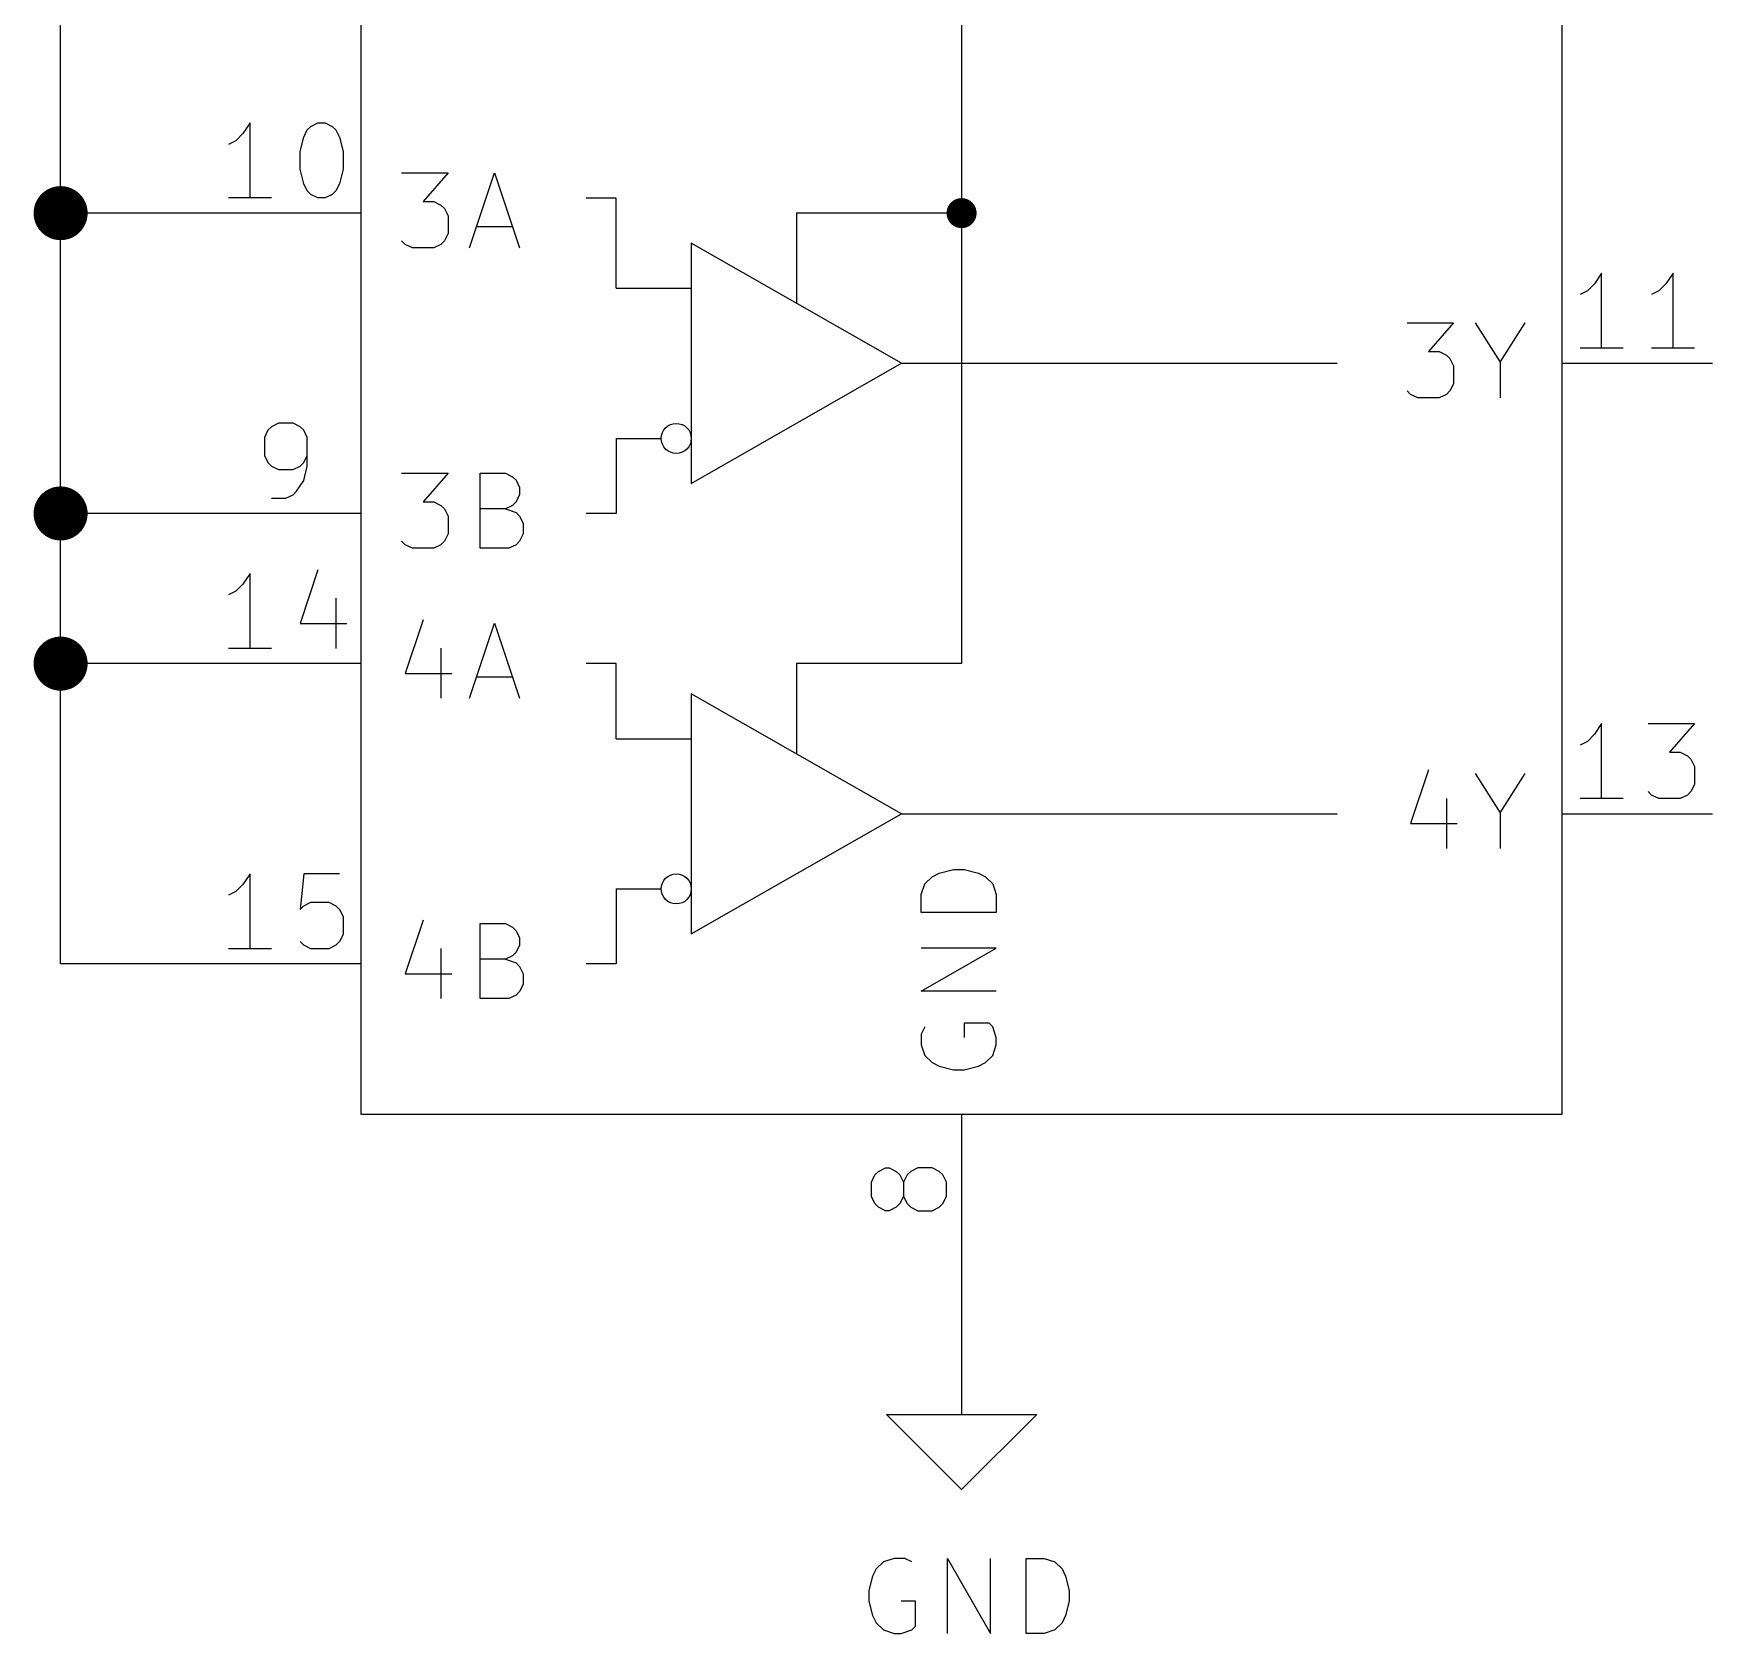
# Model space of a CAD drawing. Extents: x 0.4 to 16.1, y -11.3 to -0.4.
# Drawn here: x 1.732 to 2.85, y -3.746 to -2.68 of the extents above; entities that cross this region are included whole.
import ezdxf

# ---------------------------------------------------------------- set-up
doc = ezdxf.new("R2010")
doc.units = 0
doc.header["$MEASUREMENT"] = 0
for name, color, linetype in [('CYAN2', 4, 'CONTINUOUS'), ('GREEN3', 91, 'CONTINUOUS'), ('LYELLOW', 51, 'CONTINUOUS'), ('RED2', 1, 'CONTINUOUS'), ('RED3', 11, 'CONTINUOUS')]:
    doc.layers.add(name, color=color, linetype=linetype)

msp = doc.modelspace()

# ---------------------------------------------------------------- linework, layer by layer
at = {"layer": 'CYAN2', "linetype": 'CONTINUOUS'}
for p, q in [((1.9771, -2.7731), (2.0081, -2.7731)), ((2.0081, -2.7731), (1.9914, -2.7922)), ((2.0224, -2.8231), (2.039, -2.7731)), ((2.039, -2.7731), (2.0557, -2.8231)), ((1.9914, -2.7922), (1.9986, -2.7922)), ((1.9986, -2.7922), (2.0033, -2.7946)), ((2.0033, -2.7946), (2.0057, -2.7969)), ((2.0057, -2.7969), (2.0081, -2.8017)), ((2.0081, -2.8017), (2.0081, -2.8136)), ((2.0081, -2.8136), (2.0057, -2.8184)), ((2.0271, -2.8088), (2.0509, -2.8088)), ((1.9795, -2.8208), (1.9771, -2.8184)), ((1.9843, -2.8231), (1.9795, -2.8208)), ((1.9986, -2.8231), (1.9843, -2.8231)), ((2.0033, -2.8208), (1.9986, -2.8231)), ((2.0057, -2.8184), (2.0033, -2.8208)), ((2.6467, -2.8731), (2.6776, -2.8731)), ((2.6776, -2.8731), (2.6609, -2.8922)), ((2.6919, -2.8731), (2.7086, -2.8993)), ((2.7086, -2.8993), (2.7252, -2.8731)), ((2.6609, -2.8922), (2.6681, -2.8922)), ((2.6681, -2.8922), (2.6729, -2.8946)), ((2.6729, -2.8946), (2.6752, -2.8969)), ((2.6752, -2.8969), (2.6776, -2.9017)), ((2.6776, -2.9017), (2.6776, -2.9136)), ((2.7086, -2.8993), (2.7086, -2.9231)), ((2.6776, -2.9136), (2.6752, -2.9184)), ((2.649, -2.9208), (2.6467, -2.9184)), ((2.6538, -2.9231), (2.649, -2.9208)), ((2.6681, -2.9231), (2.6538, -2.9231)), ((2.6729, -2.9208), (2.6681, -2.9231)), ((2.6752, -2.9184), (2.6729, -2.9208)), ((1.9771, -2.9731), (2.0081, -2.9731)), ((2.0081, -2.9731), (1.9914, -2.9922)), ((2.0295, -3.0231), (2.0295, -2.9731)), ((2.0295, -2.9731), (2.0462, -2.9731)), ((2.0462, -2.9731), (2.0509, -2.9755)), ((2.0509, -2.9755), (2.0533, -2.9779)), ((2.0533, -2.9779), (2.0557, -2.9827)), ((2.0557, -2.9827), (2.0557, -2.9874)), ((1.9914, -2.9922), (1.9986, -2.9922)), ((1.9986, -2.9922), (2.0033, -2.9946)), ((2.0033, -2.9946), (2.0057, -2.9969)), ((2.0509, -2.9946), (2.0462, -2.9969)), ((2.0533, -2.9922), (2.0509, -2.9946)), ((2.0557, -2.9874), (2.0533, -2.9922)), ((2.0057, -2.9969), (2.0081, -3.0017)), ((2.0081, -3.0017), (2.0081, -3.0136)), ((2.0462, -2.9969), (2.0295, -2.9969)), ((2.0462, -2.9969), (2.0533, -2.9993)), ((2.0533, -2.9993), (2.0557, -3.0017)), ((2.0557, -3.0017), (2.0581, -3.0065)), ((2.0581, -3.0065), (2.0581, -3.0136)), ((1.9795, -3.0208), (1.9771, -3.0184)), ((2.0057, -3.0184), (2.0033, -3.0208)), ((2.0081, -3.0136), (2.0057, -3.0184)), ((2.0557, -3.0184), (2.0533, -3.0208)), ((2.0581, -3.0136), (2.0557, -3.0184)), ((1.9843, -3.0231), (1.9795, -3.0208)), ((1.9986, -3.0231), (1.9843, -3.0231)), ((2.0033, -3.0208), (1.9986, -3.0231)), ((2.0486, -3.0231), (2.0295, -3.0231)), ((2.0533, -3.0208), (2.0486, -3.0231)), ((1.9914, -3.0708), (1.9795, -3.1065)), ((2.0224, -3.1231), (2.039, -3.0731)), ((2.039, -3.0731), (2.0557, -3.1231)), ((2.0033, -3.0898), (2.0033, -3.1231)), ((1.9795, -3.1065), (2.0105, -3.1065)), ((2.0271, -3.1088), (2.0509, -3.1088)), ((2.6609, -3.1708), (2.649, -3.2065)), ((2.6919, -3.1731), (2.7086, -3.1993)), ((2.7086, -3.1993), (2.7252, -3.1731)), ((2.6729, -3.1898), (2.6729, -3.2231)), ((2.649, -3.2065), (2.68, -3.2065)), ((2.7086, -3.1993), (2.7086, -3.2231)), ((2.3255, -3.2467), (2.3303, -3.2419)), ((2.3303, -3.2419), (2.335, -3.2395)), ((2.335, -3.2395), (2.3446, -3.2371)), ((2.3446, -3.2371), (2.3517, -3.2371)), ((2.3517, -3.2371), (2.3612, -3.2395)), ((2.3612, -3.2395), (2.366, -3.2419)), ((2.366, -3.2419), (2.3708, -3.2467)), ((2.3231, -3.2538), (2.3255, -3.2467)), ((2.3708, -3.2467), (2.3731, -3.2538)), ((2.3231, -3.2657), (2.3231, -3.2538)), ((2.3731, -3.2538), (2.3731, -3.2657)), ((1.9914, -3.2708), (1.9795, -3.3065)), ((2.0295, -3.3231), (2.0295, -3.2731)), ((2.0295, -3.2731), (2.0462, -3.2731)), ((2.0462, -3.2731), (2.0509, -3.2755)), ((2.0509, -3.2755), (2.0533, -3.2779)), ((2.3731, -3.2657), (2.3231, -3.2657)), ((2.0533, -3.2779), (2.0557, -3.2827)), ((2.0557, -3.2827), (2.0557, -3.2874)), ((2.0033, -3.2898), (2.0033, -3.3231)), ((2.0462, -3.2969), (2.0295, -3.2969)), ((2.0509, -3.2946), (2.0462, -3.2969)), ((2.0462, -3.2969), (2.0533, -3.2993)), ((2.0533, -3.2922), (2.0509, -3.2946)), ((2.0557, -3.2874), (2.0533, -3.2922)), ((2.3231, -3.3181), (2.3731, -3.2895)), ((2.3731, -3.2895), (2.3231, -3.2895)), ((1.9795, -3.3065), (2.0105, -3.3065)), ((2.0533, -3.2993), (2.0557, -3.3017)), ((2.0557, -3.3017), (2.0581, -3.3065)), ((2.0581, -3.3065), (2.0581, -3.3136)), ((2.0557, -3.3184), (2.0533, -3.3208)), ((2.0581, -3.3136), (2.0557, -3.3184)), ((2.3731, -3.3181), (2.3231, -3.3181)), ((2.0486, -3.3231), (2.0295, -3.3231)), ((2.0533, -3.3208), (2.0486, -3.3231)), ((2.3255, -3.3419), (2.3231, -3.3467)), ((2.3684, -3.3395), (2.3517, -3.3395)), ((2.3517, -3.3395), (2.3517, -3.349)), ((2.3708, -3.3419), (2.3684, -3.3395)), ((2.3731, -3.349), (2.3708, -3.3419)), ((2.3231, -3.3467), (2.3231, -3.3538)), ((2.3231, -3.3538), (2.3255, -3.3609)), ((2.3708, -3.3609), (2.3731, -3.3538)), ((2.3731, -3.3538), (2.3731, -3.349)), ((2.3255, -3.3609), (2.3303, -3.3657)), ((2.366, -3.3657), (2.3708, -3.3609)), ((2.3303, -3.3657), (2.335, -3.3681)), ((2.335, -3.3681), (2.3446, -3.3705)), ((2.3446, -3.3705), (2.3517, -3.3705)), ((2.3517, -3.3705), (2.3612, -3.3681)), ((2.3612, -3.3681), (2.366, -3.3657)), ((2.2979, -3.6982), (2.2931, -3.7029)), ((2.305, -3.6958), (2.2979, -3.6982)), ((2.3121, -3.6958), (2.305, -3.6958)), ((2.3169, -3.6982), (2.3121, -3.6958)), ((2.3407, -3.7458), (2.3407, -3.6958)), ((2.3407, -3.6958), (2.3693, -3.7458)), ((2.3693, -3.7458), (2.3693, -3.6958)), ((2.3931, -3.7458), (2.3931, -3.6958)), ((2.3931, -3.6958), (2.405, -3.6958)), ((2.405, -3.6958), (2.4121, -3.6982)), ((2.4121, -3.6982), (2.4169, -3.7029)), ((2.2907, -3.7077), (2.2883, -3.7172)), ((2.2931, -3.7029), (2.2907, -3.7077)), ((2.4169, -3.7029), (2.4193, -3.7077)), ((2.4193, -3.7077), (2.4217, -3.7172)), ((2.2883, -3.7172), (2.2883, -3.7244)), ((2.4217, -3.7172), (2.4217, -3.7244)), ((2.2883, -3.7244), (2.2907, -3.7339)), ((2.2907, -3.7339), (2.2931, -3.7387)), ((2.3193, -3.7244), (2.3098, -3.7244)), ((2.3193, -3.741), (2.3193, -3.7244)), ((2.4193, -3.7339), (2.4169, -3.7387)), ((2.4217, -3.7244), (2.4193, -3.7339)), ((2.2931, -3.7387), (2.2979, -3.7434)), ((2.2979, -3.7434), (2.305, -3.7458)), ((2.3098, -3.7458), (2.3169, -3.7434)), ((2.3169, -3.7434), (2.3193, -3.741)), ((2.4121, -3.7434), (2.405, -3.7458)), ((2.4169, -3.7387), (2.4121, -3.7434)), ((2.305, -3.7458), (2.3098, -3.7458)), ((2.405, -3.7458), (2.3931, -3.7458))]:
    msp.add_line(p, q, dxfattribs=at)
at = {"layer": 'GREEN3', "linetype": 'CONTINUOUS'}
for p, q in [((1.75, -2.8), (1.75, -2.4)), ((1.85, -2.8), (1.75, -2.8)), ((1.75, -3), (1.75, -2.8)), ((1.75, -3.1), (1.75, -3)), ((1.85, -3), (1.75, -3)), ((1.75, -3.3), (1.75, -3.1)), ((1.85, -3.1), (1.75, -3.1)), ((1.85, -3.3), (1.75, -3.3)), ((2.35, -3.5), (2.35, -3.55))]:
    msp.add_line(p, q, dxfattribs=at)
at = {"layer": 'GREEN3', "const_width": 0.018}
for points in [[(1.741, -2.8, 1), (1.759, -2.8, 1)], [(1.741, -3, 1), (1.759, -3, 1)], [(1.741, -3.1, 1), (1.759, -3.1, 1)]]:
    msp.add_lwpolyline(points, format="xyb", close=True, dxfattribs=at)
at = {"layer": 'LYELLOW', "linetype": 'CONTINUOUS'}
for p, q in [((1.95, -1.6), (1.95, -3.4)), ((2.75, -3.4), (2.75, -1.6)), ((1.95, -3.4), (2.75, -3.4))]:
    msp.add_line(p, q, dxfattribs=at)
at = {"layer": 'RED2', "linetype": 'CONTINUOUS'}
for p, q in [((1.95, -1.6), (1.95, -3.4)), ((2.75, -3.4), (2.75, -1.6)), ((2.35, -2.5), (2.35, -3.1)), ((2.12, -2.79), (2.1, -2.79)), ((2.12, -2.85), (2.12, -2.79)), ((1.95, -2.8), (1.85, -2.8)), ((2.35, -2.8), (2.24, -2.8)), ((2.24, -2.8), (2.24, -2.86)), ((2.17, -2.82), (2.17, -2.98)), ((2.31, -2.9), (2.17, -2.82)), ((2.12, -2.85), (2.17, -2.85)), ((2.17, -2.98), (2.31, -2.9)), ((2.31, -2.9), (2.6, -2.9)), ((2.75, -2.9), (2.85, -2.9)), ((2.12, -2.95), (2.12, -3)), ((2.12, -2.95), (2.15, -2.95)), ((1.95, -3), (1.85, -3)), ((2.12, -3), (2.1, -3)), ((1.95, -3.1), (1.85, -3.1)), ((2.12, -3.1), (2.1, -3.1)), ((2.12, -3.15), (2.12, -3.1)), ((2.35, -3.1), (2.24, -3.1)), ((2.24, -3.1), (2.24, -3.16)), ((2.17, -3.12), (2.17, -3.28)), ((2.31, -3.2), (2.17, -3.12)), ((2.12, -3.15), (2.17, -3.15)), ((2.17, -3.28), (2.31, -3.2)), ((2.31, -3.2), (2.6, -3.2)), ((2.75, -3.2), (2.85, -3.2)), ((2.12, -3.25), (2.12, -3.3)), ((2.12, -3.25), (2.15, -3.25)), ((1.95, -3.3), (1.85, -3.3)), ((2.12, -3.3), (2.1, -3.3)), ((1.95, -3.4), (2.75, -3.4)), ((2.35, -3.4), (2.35, -3.5)), ((2.35, -3.55), (2.35, -3.6)), ((2.35, -3.65), (2.3, -3.6)), ((2.3, -3.6), (2.35, -3.6)), ((2.35, -3.6), (2.4, -3.6)), ((2.4, -3.6), (2.35, -3.65))]:
    msp.add_line(p, q, dxfattribs=at)
at = {"layer": 'RED2', "const_width": 0.01}
msp.add_lwpolyline([(2.345, -2.8, 1), (2.355, -2.8, 1)], format="xyb", close=True, dxfattribs=at)
at = {"layer": 'RED2'}
for centre in [(2.16, -2.95), (2.16, -3.25)]:
    msp.add_circle(centre, 0.01, dxfattribs=at)
at = {"layer": 'RED3', "linetype": 'CONTINUOUS'}
for p, q in [((1.8714, -2.747), (1.8667, -2.7518)), ((1.8762, -2.7399), (1.8714, -2.747)), ((1.8762, -2.7899), (1.8762, -2.7399)), ((1.9095, -2.7589), (1.9119, -2.7494)), ((1.9119, -2.7494), (1.9143, -2.7446)), ((1.9143, -2.7446), (1.9167, -2.7423)), ((1.9167, -2.7423), (1.9214, -2.7399)), ((1.9214, -2.7399), (1.9262, -2.7399)), ((1.9262, -2.7399), (1.9309, -2.7423)), ((1.9309, -2.7423), (1.9333, -2.7446)), ((1.9333, -2.7446), (1.9357, -2.7494)), ((1.9357, -2.7494), (1.9381, -2.7589)), ((1.8667, -2.7518), (1.8619, -2.7542)), ((1.9095, -2.7708), (1.9095, -2.7589)), ((1.9381, -2.7589), (1.9381, -2.7708)), ((1.9119, -2.7804), (1.9095, -2.7708)), ((1.9381, -2.7708), (1.9357, -2.7804)), ((1.9143, -2.7851), (1.9119, -2.7804)), ((1.9357, -2.7804), (1.9333, -2.7851)), ((1.8905, -2.7899), (1.8619, -2.7899)), ((1.9167, -2.7875), (1.9143, -2.7851)), ((1.9214, -2.7899), (1.9167, -2.7875)), ((1.9262, -2.7899), (1.9214, -2.7899)), ((1.9309, -2.7875), (1.9262, -2.7899)), ((1.9333, -2.7851), (1.9309, -2.7875)), ((2.7714, -2.847), (2.7667, -2.8518)), ((2.7762, -2.8399), (2.7714, -2.847)), ((2.7762, -2.8899), (2.7762, -2.8399)), ((2.819, -2.847), (2.8143, -2.8518)), ((2.8238, -2.8399), (2.819, -2.847)), ((2.8238, -2.8899), (2.8238, -2.8399)), ((2.7667, -2.8518), (2.7619, -2.8542)), ((2.8143, -2.8518), (2.8095, -2.8542)), ((2.7905, -2.8899), (2.7619, -2.8899)), ((2.8381, -2.8899), (2.8095, -2.8899)), ((1.8952, -2.9399), (1.8905, -2.9423)), ((1.9048, -2.9399), (1.8952, -2.9399)), ((1.9095, -2.9423), (1.9048, -2.9399)), ((1.8881, -2.9446), (1.8857, -2.9494)), ((1.8857, -2.9494), (1.8857, -2.9613)), ((1.8905, -2.9423), (1.8881, -2.9446)), ((1.9119, -2.9446), (1.9095, -2.9423)), ((1.9143, -2.9494), (1.9119, -2.9446)), ((1.9143, -2.9684), (1.9143, -2.9494)), ((1.8857, -2.9613), (1.8881, -2.9661)), ((1.9119, -2.9661), (1.9143, -2.9613)), ((1.8881, -2.9661), (1.8905, -2.9684)), ((1.8905, -2.9684), (1.8952, -2.9708)), ((1.8952, -2.9708), (1.9048, -2.9708)), ((1.9048, -2.9708), (1.9095, -2.9684)), ((1.9095, -2.9684), (1.9119, -2.9661)), ((1.9119, -2.978), (1.9143, -2.9684)), ((1.9071, -2.9851), (1.9119, -2.978)), ((1.8905, -2.9899), (1.9, -2.9899)), ((1.9, -2.9899), (1.9048, -2.9875)), ((1.9048, -2.9875), (1.9071, -2.9851)), ((1.8762, -3.0399), (1.8714, -3.047)), ((1.8762, -3.0899), (1.8762, -3.0399)), ((1.9214, -3.0375), (1.9095, -3.0732)), ((1.8667, -3.0518), (1.8619, -3.0542)), ((1.8714, -3.047), (1.8667, -3.0518)), ((1.9333, -3.0565), (1.9333, -3.0899)), ((1.9095, -3.0732), (1.9405, -3.0732)), ((1.8905, -3.0899), (1.8619, -3.0899)), ((2.7762, -3.1399), (2.7714, -3.147)), ((2.7762, -3.1899), (2.7762, -3.1399)), ((2.8071, -3.1399), (2.8381, -3.1399)), ((2.8381, -3.1399), (2.8214, -3.1589)), ((2.7667, -3.1518), (2.7619, -3.1542)), ((2.7714, -3.147), (2.7667, -3.1518)), ((2.8214, -3.1589), (2.8286, -3.1589)), ((2.8286, -3.1589), (2.8333, -3.1613)), ((2.8333, -3.1613), (2.8357, -3.1637)), ((2.8357, -3.1637), (2.8381, -3.1684)), ((2.8381, -3.1684), (2.8381, -3.1804)), ((2.8095, -3.1875), (2.8071, -3.1851)), ((2.8357, -3.1851), (2.8333, -3.1875)), ((2.8381, -3.1804), (2.8357, -3.1851)), ((2.7905, -3.1899), (2.7619, -3.1899)), ((2.8143, -3.1899), (2.8095, -3.1875)), ((2.8286, -3.1899), (2.8143, -3.1899)), ((2.8333, -3.1875), (2.8286, -3.1899)), ((1.8762, -3.2399), (1.8714, -3.247)), ((1.8762, -3.2899), (1.8762, -3.2399)), ((1.9119, -3.2399), (1.9095, -3.2637)), ((1.9357, -3.2399), (1.9119, -3.2399)), ((1.8667, -3.2518), (1.8619, -3.2542)), ((1.8714, -3.247), (1.8667, -3.2518)), ((1.9095, -3.2637), (1.9119, -3.2613)), ((1.9119, -3.2613), (1.9167, -3.2589)), ((1.9167, -3.2589), (1.9286, -3.2589)), ((1.9286, -3.2589), (1.9333, -3.2613)), ((1.9333, -3.2613), (1.9357, -3.2637)), ((1.9357, -3.2637), (1.9381, -3.2684)), ((1.9381, -3.2684), (1.9381, -3.2804)), ((1.9119, -3.2875), (1.9095, -3.2851)), ((1.9357, -3.2851), (1.9333, -3.2875)), ((1.9381, -3.2804), (1.9357, -3.2851)), ((1.8905, -3.2899), (1.8619, -3.2899)), ((1.9167, -3.2899), (1.9119, -3.2875)), ((1.9286, -3.2899), (1.9167, -3.2899)), ((1.9333, -3.2875), (1.9286, -3.2899)), ((2.2899, -3.4452), (2.2923, -3.4405)), ((2.2923, -3.4405), (2.2946, -3.4381)), ((2.2946, -3.4381), (2.2994, -3.4357)), ((2.2994, -3.4357), (2.3018, -3.4357)), ((2.3018, -3.4357), (2.3065, -3.4381)), ((2.3065, -3.4381), (2.3089, -3.4405)), ((2.3089, -3.4405), (2.3113, -3.4452)), ((2.3137, -3.4405), (2.3113, -3.4452)), ((2.3161, -3.4381), (2.3137, -3.4405)), ((2.3208, -3.4357), (2.3161, -3.4381)), ((2.3304, -3.4357), (2.3208, -3.4357)), ((2.3351, -3.4381), (2.3304, -3.4357)), ((2.3375, -3.4405), (2.3351, -3.4381)), ((2.3399, -3.4452), (2.3375, -3.4405)), ((2.2899, -3.4548), (2.2899, -3.4452)), ((2.3113, -3.4452), (2.3113, -3.4548)), ((2.3399, -3.4548), (2.3399, -3.4452)), ((2.2923, -3.4595), (2.2899, -3.4548)), ((2.2946, -3.4619), (2.2923, -3.4595)), ((2.2994, -3.4643), (2.2946, -3.4619)), ((2.3018, -3.4643), (2.2994, -3.4643)), ((2.3065, -3.4619), (2.3018, -3.4643)), ((2.3089, -3.4595), (2.3065, -3.4619)), ((2.3113, -3.4548), (2.3089, -3.4595)), ((2.3113, -3.4548), (2.3137, -3.4595)), ((2.3137, -3.4595), (2.3161, -3.4619)), ((2.3161, -3.4619), (2.3208, -3.4643)), ((2.3208, -3.4643), (2.3304, -3.4643)), ((2.3304, -3.4643), (2.3351, -3.4619)), ((2.3351, -3.4619), (2.3375, -3.4595)), ((2.3375, -3.4595), (2.3399, -3.4548))]:
    msp.add_line(p, q, dxfattribs=at)

doc.saveas('drawing.dxf')
